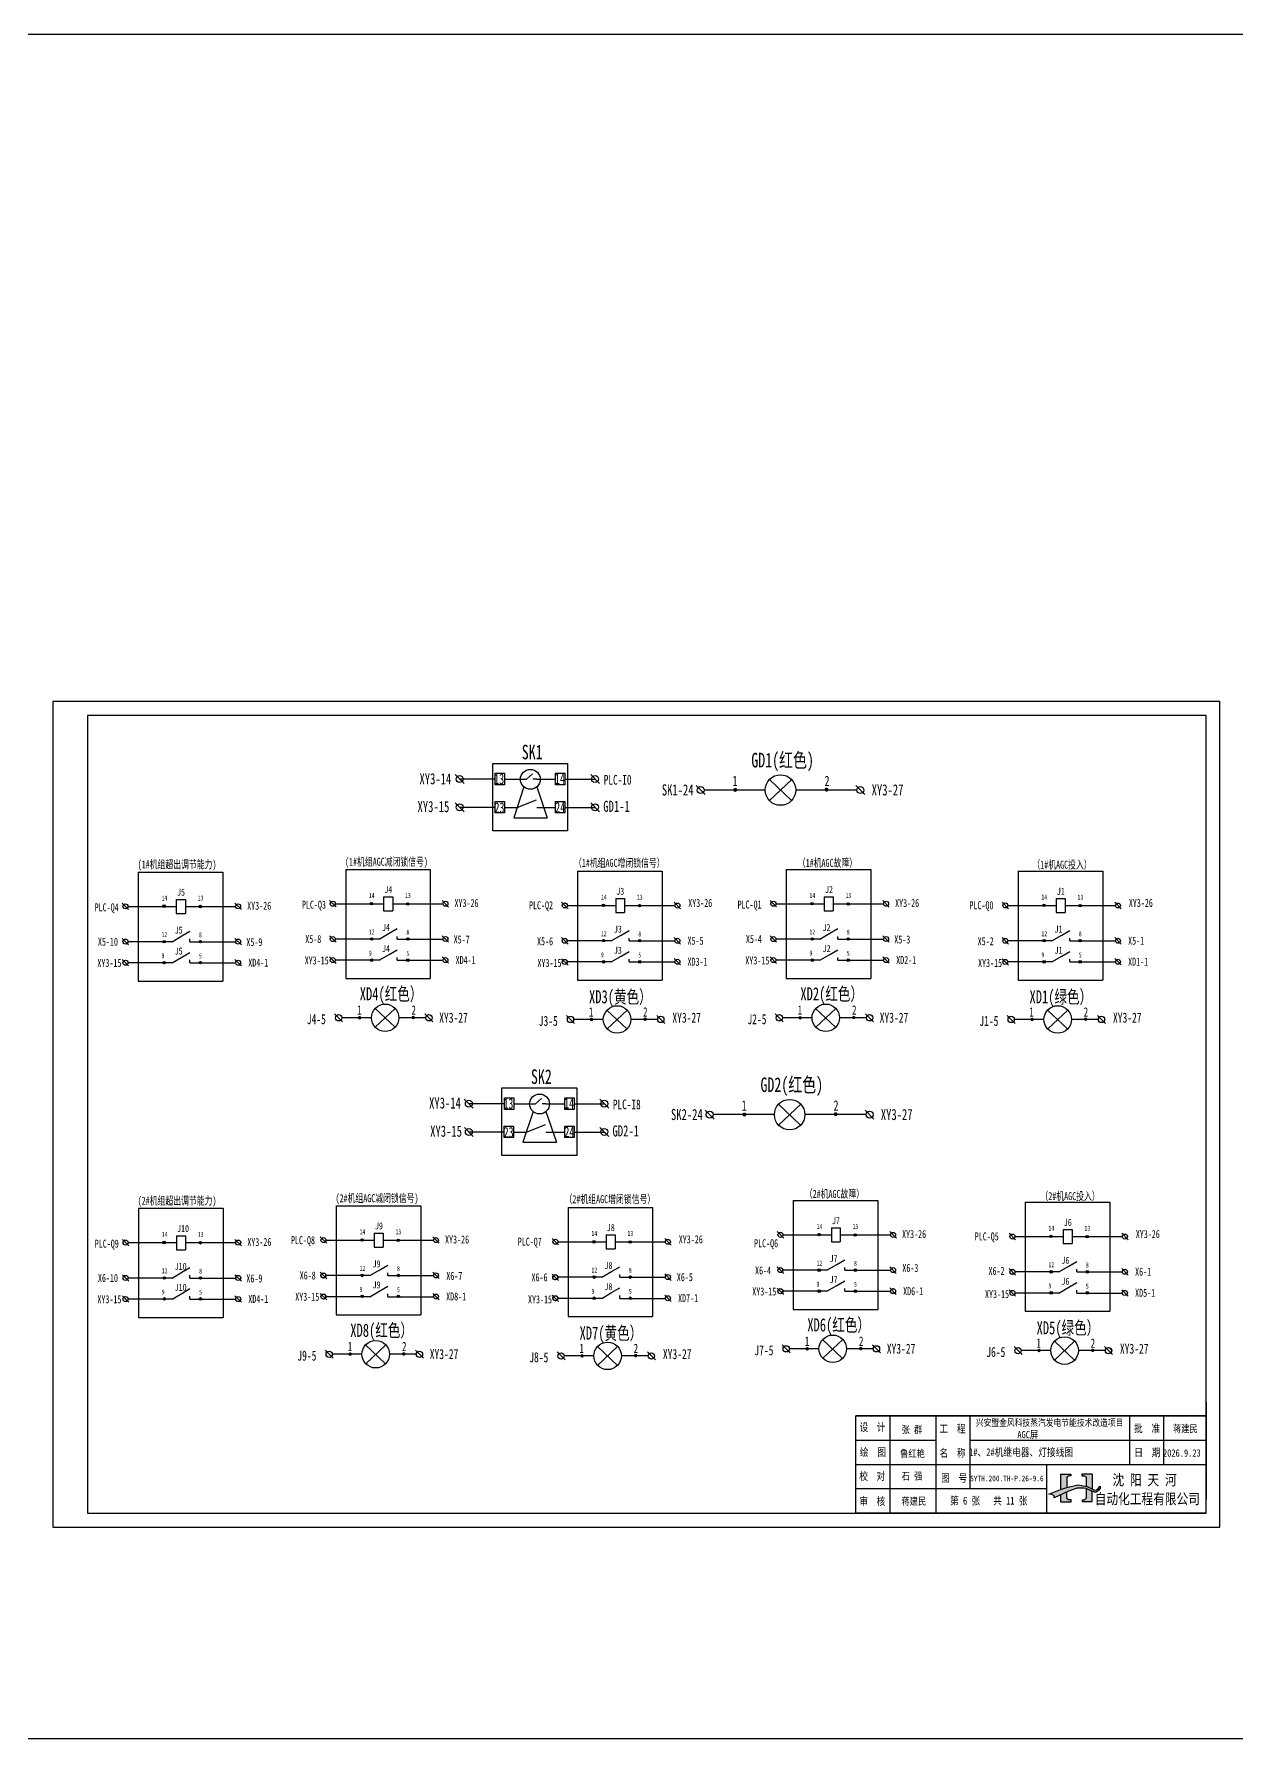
# Model space of a CAD drawing. Header units: millimetres. Extents: x -2527 to 7788, y -1442 to 1215.
# Drawn here: x 2905 to 3770, y -11 to 1215 of the extents above; entities that cross this region are included whole.
import ezdxf

# ---------------------------------------------------------------- set-up
doc = ezdxf.new("R2010")
doc.units = ezdxf.units.MM
doc.header["$MEASUREMENT"] = 0
doc.styles.add('_HZTXT', font='', dxfattribs={"width": 0.8})
doc.styles.get("Standard").update_dxf_attribs({"font": '', "width": 0.7, "height": 6})
doc.styles.get('_HZTXT').set_extended_font_data('SimSun')
doc.styles.get('Standard').set_extended_font_data('SimSun')

msp = doc.modelspace()

# ---------------------------------------------------------------- hatches: boundary and pattern name
for color, points in [(256, [(3407.7, 671.5, 1), (3410.6, 671.5, 1)]), (256, [(3473.4, 671.7, 1), (3476.3, 671.7, 1)]), (0, [(3148.3, 589.6, 1), (3146.5, 589.6, 1)]), (0, [(3174.3, 589.4, 1), (3172.5, 589.4, 1)]), (0, [(3315.2, 588.4, 1), (3313.4, 588.4, 1)]), (0, [(3341.2, 588.2, 1), (3339.4, 588.2, 1)]), (0, [(3465.3, 589.6, 1), (3463.5, 589.6, 1)]), (0, [(3491.4, 589.4, 1), (3489.6, 589.4, 1)]), (0, [(3632.3, 588.4, 1), (3630.5, 588.4, 1)]), (0, [(3658.3, 588.2, 1), (3656.5, 588.2, 1)]), (0, [(2999, 587.8, 1), (2997.2, 587.8, 1)]), (0, [(3025.1, 587.6, 1), (3023.3, 587.6, 1)]), (0, [(3148.4, 564.2, 1), (3146.6, 564.2, 1)]), (0, [(3174.4, 564.2, 1), (3172.6, 564.2, 1)]), (0, [(3465.5, 564.2, 1), (3463.7, 564.2, 1)]), (0, [(3491.4, 564.2, 1), (3489.6, 564.2, 1)]), (0, [(2999.1, 562.3, 1), (2997.3, 562.3, 1)]), (0, [(3025.1, 562.3, 1), (3023.3, 562.3, 1)]), (0, [(3315.3, 563, 1), (3313.5, 563, 1)]), (0, [(3341.3, 563, 1), (3339.5, 563, 1)]), (0, [(3632.4, 563, 1), (3630.6, 563, 1)]), (0, [(3658.3, 563, 1), (3656.5, 563, 1)]), (0, [(2999.1, 547.2, 1), (2997.3, 547.2, 1)]), (0, [(3025.1, 547.2, 1), (3023.3, 547.2, 1)]), (0, [(3148.4, 549, 1), (3146.6, 549, 1)]), (0, [(3174.4, 549, 1), (3172.6, 549, 1)]), (0, [(3315.3, 547.8, 1), (3313.5, 547.8, 1)]), (0, [(3341.3, 547.8, 1), (3339.5, 547.8, 1)]), (0, [(3465.5, 549, 1), (3463.7, 549, 1)]), (0, [(3491.4, 549, 1), (3489.6, 549, 1)]), (0, [(3632.4, 547.8, 1), (3630.6, 547.8, 1)]), (0, [(3658.3, 547.8, 1), (3656.5, 547.8, 1)]), (0, [(3137.5, 507.5, 1), (3140.1, 507.5, 1)]), (0, [(3176.1, 507.7, 1), (3178.7, 507.7, 1)]), (0, [(3304.4, 506.3, 1), (3307, 506.3, 1)]), (0, [(3343, 506.5, 1), (3345.6, 506.5, 1)]), (0, [(3454.6, 507.5, 1), (3457.1, 507.5, 1)]), (0, [(3493.2, 507.7, 1), (3495.7, 507.7, 1)]), (0, [(3621.5, 506.3, 1), (3624.1, 506.3, 1)]), (0, [(3660.1, 506.5, 1), (3662.6, 506.5, 1)]), (256, [(3414.3, 437.9, 1), (3417.2, 437.9, 1)]), (256, [(3480, 438.1, 1), (3482.8, 438.1, 1)]), (0, [(2999.1, 345.8, 1), (2997.3, 345.8, 1)]), (0, [(3025.1, 345.6, 1), (3023.3, 345.6, 1)]), (0, [(3141.5, 347.6, 1), (3139.7, 347.6, 1)]), (0, [(3167.5, 347.4, 1), (3165.7, 347.4, 1)]), (0, [(3308.4, 346.3, 1), (3306.6, 346.3, 1)]), (0, [(3334.4, 346.1, 1), (3332.6, 346.1, 1)]), (0, [(3470.4, 351.4, 1), (3468.6, 351.4, 1)]), (0, [(3496.4, 351.2, 1), (3494.6, 351.2, 1)]), (0, [(3637.3, 350.2, 1), (3635.5, 350.2, 1)]), (0, [(3663.3, 350, 1), (3661.5, 350, 1)]), (0, [(2999.2, 320.3, 1), (2997.4, 320.3, 1)]), (0, [(3025.2, 320.3, 1), (3023.4, 320.3, 1)]), (0, [(3141.6, 322.1, 1), (3139.8, 322.1, 1)]), (0, [(3167.6, 322.1, 1), (3165.8, 322.1, 1)]), (0, [(3308.5, 320.9, 1), (3306.7, 320.9, 1)]), (0, [(3334.5, 320.9, 1), (3332.7, 320.9, 1)]), (0, [(3470.5, 325.9, 1), (3468.7, 325.9, 1)]), (0, [(3496.5, 325.9, 1), (3494.7, 325.9, 1)]), (0, [(3637.4, 324.7, 1), (3635.6, 324.7, 1)]), (0, [(3663.4, 324.7, 1), (3661.6, 324.7, 1)]), (0, [(3141.6, 307, 1), (3139.8, 307, 1)]), (0, [(3167.6, 307, 1), (3165.8, 307, 1)]), (0, [(3470.5, 310.8, 1), (3468.7, 310.8, 1)]), (0, [(3496.5, 310.8, 1), (3494.7, 310.8, 1)]), (0, [(3637.4, 309.6, 1), (3635.6, 309.6, 1)]), (0, [(3663.4, 309.6, 1), (3661.6, 309.6, 1)]), (0, [(2999.2, 305.2, 1), (2997.4, 305.2, 1)]), (0, [(3025.2, 305.2, 1), (3023.4, 305.2, 1)]), (0, [(3308.5, 305.7, 1), (3306.7, 305.7, 1)]), (0, [(3334.5, 305.7, 1), (3332.7, 305.7, 1)]), (0, [(3459.6, 269.3, 1), (3462.2, 269.3, 1)]), (0, [(3498.2, 269.5, 1), (3500.8, 269.5, 1)]), (0, [(3130.7, 265.5, 1), (3133.3, 265.5, 1)]), (0, [(3169.3, 265.6, 1), (3171.9, 265.6, 1)]), (0, [(3297.6, 264.2, 1), (3300.2, 264.2, 1)]), (0, [(3336.2, 264.4, 1), (3338.8, 264.4, 1)]), (0, [(3626.5, 268.1, 1), (3629.1, 268.1, 1)]), (0, [(3665.1, 268.2, 1), (3667.7, 268.2, 1)])]:
    msp.add_hatch(color=color).paths.add_polyline_path(points)
h = msp.add_hatch(color=256)
h.paths.add_polyline_path([(3666, 179.2), (3658.5, 179.2), (3658.5, 177.9), (3660.1, 177.9, -0.099172), (3661.6, 176.9), (3661.6, 170.2), (3662.3, 170.1), (3666.1, 168.3)])
h.paths.add_polyline_path([(3643.3, 168), (3647.8, 169.5), (3647.8, 176.7), (3648.3, 177.4), (3649.1, 178), (3650.7, 178), (3650.7, 179.1), (3643.3, 179.1)])
h.paths.add_polyline_path([(3648.9, 166.9), (3655.3, 169.1), (3660, 169.1), (3661.6, 168.7), (3663.6, 167.9), (3667.8, 166.2), (3669.2, 166.2), (3670.8, 167.6), (3671.7, 168.9), (3671.7, 170.5), (3671.6, 170.3), (3670.3, 168.7), (3669.1, 167.7), (3667.6, 167.6), (3662.3, 170.1), (3655.7, 171.4), (3647.8, 169.4), (3643.3, 168), (3634.8, 164.8), (3637.1, 164.4), (3638.6, 163.5), (3638.6, 162)])
h.paths.add_polyline_path([(3647.7, 162), (3647.7, 166.4), (3643.3, 164.2), (3643.3, 159.1), (3650.8, 159.1), (3650.8, 160.5), (3649, 160.5), (3648.5, 161.2)])
h.paths.add_polyline_path([(3666.1, 166.9), (3663.6, 167.9), (3661.6, 168.7), (3661.6, 161.8), (3660.9, 161), (3660.3, 160.4), (3658.7, 160.4), (3658.7, 159.3), (3666.1, 159.3)])

# ---------------------------------------------------------------- linework, layer by layer
for p, q in [((3214, 676.1), (3207.6, 682.5)), ((3236.4, 679.3), (3210.7, 679.3)), ((3243.1, 679.3), (3252.2, 679.3)), ((3252.2, 679.3), (3258.8, 679.3)), ((3266.4, 679.3), (3263.5, 679.3)), ((3266.4, 679.3), (3279.9, 679.3)), ((3286.6, 679.3), (3308.3, 679.3)), ((3311.5, 676.1), (3305.1, 682.5)), ((3257.1, 673.7), (3249.7, 651.5)), ((3252.2, 658.9), (3266.1, 664.4)), ((3266.3, 673.7), (3273.8, 651.5)), ((3387.4, 668.2), (3381, 674.6)), ((3502.4, 668.2), (3496, 674.6)), ((3214, 655.7), (3207.6, 662.2)), ((3236.3, 658.9), (3210.8, 658.9)), ((3243, 658.9), (3252.2, 658.9)), ((3249.7, 651.5), (3273.8, 651.5)), ((3266.4, 658.9), (3279.9, 658.9)), ((3286.6, 658.9), (3308.3, 658.9)), ((3311.5, 655.7), (3305.1, 662.2)), ((3220.6, 442.5), (3214.1, 448.9)), ((3243, 445.7), (3217.3, 445.7)), ((3249.7, 445.7), (3258.8, 445.7)), ((3258.8, 445.7), (3265.4, 445.7)), ((3272.9, 445.7), (3270.1, 445.7)), ((3272.9, 445.7), (3286.5, 445.7)), ((3293.2, 445.7), (3314.9, 445.7)), ((3318.1, 442.5), (3311.7, 448.9)), ((3263.7, 440.1), (3256.2, 417.9)), ((3258.8, 425.3), (3272.7, 430.8)), ((3272.9, 440.1), (3280.4, 417.9)), ((3394, 434.6), (3387.6, 441)), ((3509, 434.6), (3502.6, 441)), ((3220.6, 422.1), (3214.2, 428.6)), ((3242.9, 425.3), (3217.3, 425.3)), ((3249.5, 425.3), (3258.8, 425.3)), ((3256.2, 417.9), (3280.4, 417.9)), ((3272.9, 425.3), (3286.5, 425.3)), ((3293.2, 425.3), (3314.9, 425.3)), ((3318.1, 422.1), (3311.7, 428.6)), ((3748, 221), (3496, 221)), ((3496, 221), (3748, 221)), ((3496, 151), (3496, 221)), ((3520.5, 221), (3520.5, 151)), ((3553.5, 221), (3553.5, 151)), ((3578, 221), (3578, 168.5)), ((3692.8, 221), (3692.8, 186)), ((3717.3, 221), (3717.3, 186)), ((3748, 231), (3748, 161)), ((3748, 231), (3748, 196)), ((3496, 203.5), (3553.5, 203.5)), ((3578, 203.5), (3748, 203.5)), ((3496, 186), (3748, 186)), ((3633.2, 186), (3633.2, 151)), ((3643.3, 179.1), (3643.3, 168)), ((3643.3, 179.1), (3650.7, 179.1)), ((3648.3, 177.4), (3647.8, 176.7)), ((3647.8, 176.7), (3647.8, 176.7)), ((3647.8, 176.7), (3647.8, 169.5)), ((3649.1, 178), (3648.3, 177.4)), ((3650.7, 178), (3649.1, 178)), ((3649.1, 178), (3649.1, 178)), ((3650.7, 179.1), (3650.7, 178)), ((3666, 179.2), (3658.5, 179.2)), ((3658.5, 179.2), (3658.5, 177.9)), ((3658.5, 177.9), (3660.1, 177.9)), ((3661.6, 176.9), (3661.6, 170.2)), ((3666, 179.2), (3666.1, 168.3)), ((3633.2, 168.5), (3496, 168.5)), ((3634.8, 164.8), (3643.3, 168)), ((3637.1, 164.4), (3634.8, 164.8)), ((3638.6, 163.5), (3637.1, 164.4)), ((3648.9, 166.9), (3638.6, 162)), ((3638.6, 162), (3638.6, 163.5)), ((3643.3, 168), (3647.8, 169.4)), ((3643.3, 164.2), (3643.3, 159.1)), ((3647.7, 162), (3647.7, 166.4)), ((3648.5, 161.2), (3647.7, 162)), ((3647.8, 169.4), (3655.7, 171.4)), ((3649, 160.5), (3648.5, 161.2)), ((3655.3, 169.1), (3648.9, 166.9)), ((3650.8, 160.5), (3649, 160.5)), ((3650.8, 159.1), (3650.8, 160.5)), ((3660, 169.1), (3655.3, 169.1)), ((3655.7, 171.4), (3662.3, 170.1)), ((3660.3, 160.4), (3658.7, 160.4)), ((3658.7, 160.4), (3658.7, 159.3)), ((3661.6, 168.7), (3660, 169.1)), ((3660.9, 161), (3660.3, 160.4)), ((3661.6, 161.8), (3660.9, 161)), ((3663.6, 167.9), (3661.6, 168.7)), ((3661.6, 168.7), (3661.6, 161.8)), ((3662.3, 170.1), (3667.6, 167.6)), ((3667.8, 166.2), (3663.6, 167.9)), ((3666.1, 159.3), (3666.1, 166.9)), ((3667.6, 167.6), (3669.1, 167.7)), ((3669.2, 166.2), (3667.8, 166.2)), ((3669.1, 167.7), (3670.3, 168.7)), ((3670.8, 167.6), (3669.2, 166.2)), ((3670.3, 168.7), (3671.6, 170.3)), ((3671.7, 168.9), (3670.8, 167.6)), ((3671.6, 170.3), (3671.7, 170.5)), ((3671.7, 170.5), (3671.7, 168.9)), ((3748, 151), (3496, 151)), ((3748, 151), (3496, 151)), ((3643.3, 159.1), (3650.8, 159.1)), ((3658.7, 159.3), (3666.1, 159.3))]:
    msp.add_line(p, q)
at = {"lineweight": -3, "ltscale": 1000}
for p, q in [((3258.8, 679.3), (3263.3, 683)), ((3265.4, 445.7), (3269.8, 449.4))]:
    msp.add_line(p, q, dxfattribs=at)
at = {"linetype": 'Continuous'}
for p, q in [((3433.7, 678.9), (3449.7, 663.8)), ((3449.8, 678.9), (3433.7, 663.9)), ((3430.7, 671.4), (3386.7, 671.4)), ((3496.7, 671.4), (3452.7, 671.4)), ((3440.2, 445.3), (3456.2, 430.2)), ((3456.3, 445.3), (3440.3, 430.3)), ((3437.3, 437.8), (3393.3, 437.8)), ((3503.3, 437.8), (3459.3, 437.8))]:
    msp.add_line(p, q, dxfattribs=at)
at = {"color": 0}
for p, q in [((3128.8, 614.2), (3128.8, 535.8)), ((3128.8, 614.2), (3189.6, 614.2)), ((3189.6, 614.2), (3189.6, 535.8)), ((3445.8, 614.2), (3445.8, 535.8)), ((3445.8, 614.2), (3506.7, 614.2)), ((3506.7, 614.2), (3506.7, 535.8)), ((2979.5, 612.4), (2979.5, 533.9)), ((2979.5, 612.4), (3040.4, 612.4)), ((3040.4, 612.4), (3040.4, 533.9)), ((3295.7, 613), (3356.5, 613)), ((3295.7, 613), (3295.7, 534.6)), ((3356.5, 613), (3356.5, 534.6)), ((3612.8, 613), (3673.6, 613)), ((3612.8, 613), (3612.8, 534.6)), ((3673.6, 613), (3673.6, 534.6)), ((2972.6, 585.4), (2968, 590)), ((3006.9, 592.7), (3013.4, 592.7)), ((3006.9, 592.7), (3006.9, 582.6)), ((3013.4, 592.7), (3013.4, 582.6)), ((3053.7, 585.4), (3049.1, 590)), ((3121.9, 587.3), (3117.2, 591.9)), ((3121.4, 589.5), (3156.1, 589.5)), ((3156.1, 594.6), (3162.6, 594.6)), ((3156.1, 594.6), (3156.1, 584.5)), ((3162.6, 594.6), (3162.6, 584.5)), ((3162.6, 589.5), (3166.4, 589.5)), ((3166.4, 589.5), (3198.8, 589.5)), ((3202.9, 587.2), (3198.3, 591.9)), ((3288.8, 586), (3284.1, 590.7)), ((3323.1, 593.4), (3323.1, 583.3)), ((3323.1, 593.4), (3329.5, 593.4)), ((3329.5, 593.4), (3329.5, 583.3)), ((3369.8, 586), (3365.2, 590.7)), ((3438.9, 587.3), (3434.3, 591.9)), ((3438.4, 589.5), (3473.2, 589.5)), ((3473.2, 594.6), (3479.7, 594.6)), ((3473.2, 594.6), (3473.2, 584.5)), ((3479.7, 594.6), (3479.7, 584.5)), ((3479.7, 589.5), (3483.5, 589.5)), ((3483.5, 589.5), (3515.9, 589.5)), ((3520, 587.2), (3515.4, 591.9)), ((3605.8, 586), (3601.2, 590.7)), ((3640.1, 593.4), (3640.1, 583.3)), ((3640.1, 593.4), (3646.6, 593.4)), ((3646.6, 593.4), (3646.6, 583.3)), ((3686.9, 586), (3682.3, 590.7)), ((2972.1, 587.7), (3006.9, 587.7)), ((3006.9, 582.6), (3013.4, 582.6)), ((3013.4, 587.7), (3017.2, 587.7)), ((3017.2, 587.7), (3049.6, 587.7)), ((3156.1, 584.5), (3162.6, 584.5)), ((3288.3, 588.3), (3323.1, 588.3)), ((3323.1, 583.3), (3329.5, 583.3)), ((3329.5, 588.3), (3333.3, 588.3)), ((3333.3, 588.3), (3365.7, 588.3)), ((3473.2, 584.5), (3479.7, 584.5)), ((3605.3, 588.3), (3640.1, 588.3)), ((3640.1, 583.3), (3646.6, 583.3)), ((3646.6, 588.3), (3650.4, 588.3)), ((3650.4, 588.3), (3682.8, 588.3)), ((2972.6, 559.9), (2968, 564.6)), ((3003.8, 562.2), (3010.9, 566.4)), ((3010.9, 566.4), (3016.7, 569.8)), ((3053.7, 560), (3049.1, 564.6)), ((3121.9, 561.8), (3117.2, 566.4)), ((3153, 564.1), (3160.1, 568.3)), ((3160.1, 568.3), (3165.9, 571.7)), ((3165.9, 564.1), (3165.9, 566.1)), ((3202.9, 561.8), (3198.3, 566.5)), ((3288.8, 560.6), (3284.1, 565.2)), ((3319.9, 562.9), (3327, 567)), ((3327, 567), (3332.8, 570.4)), ((3332.8, 562.9), (3332.8, 564.9)), ((3369.8, 560.6), (3365.2, 565.2)), ((3438.9, 561.8), (3434.3, 566.4)), ((3470.1, 564.1), (3477.2, 568.3)), ((3477.2, 568.3), (3483, 571.7)), ((3483, 564.1), (3483, 566.1)), ((3520, 561.8), (3515.4, 566.5)), ((3605.8, 560.6), (3601.2, 565.2)), ((3637, 562.9), (3644.1, 567)), ((3644.1, 567), (3649.9, 570.4)), ((3649.9, 562.9), (3649.9, 564.9)), ((3686.9, 560.6), (3682.3, 565.3)), ((2998.2, 562.2), (2972.1, 562.2)), ((3003.8, 562.2), (2998.2, 562.2)), ((3010.9, 551.2), (3016.7, 554.6)), ((3016.7, 562.2), (3016.7, 564.2)), ((3016.7, 562.2), (3024.2, 562.2)), ((3024.2, 562.2), (3049.6, 562.2)), ((3147.5, 564.1), (3121.3, 564.1)), ((3153, 564.1), (3147.5, 564.1)), ((3153, 548.9), (3160.1, 553.1)), ((3160.1, 553.1), (3165.9, 556.5)), ((3165.9, 564.1), (3173.5, 564.1)), ((3173.5, 564.1), (3198.8, 564.1)), ((3314.4, 562.9), (3288.2, 562.9)), ((3319.9, 562.9), (3314.4, 562.9)), ((3327, 551.9), (3332.8, 555.3)), ((3332.8, 562.9), (3340.4, 562.9)), ((3340.4, 562.9), (3365.7, 562.9)), ((3464.6, 564.1), (3438.4, 564.1)), ((3470.1, 564.1), (3464.6, 564.1)), ((3470.1, 548.9), (3477.2, 553.1)), ((3477.2, 553.1), (3483, 556.5)), ((3483, 564.1), (3490.5, 564.1)), ((3490.5, 564.1), (3515.9, 564.1)), ((3631.5, 562.9), (3605.3, 562.9)), ((3637, 562.9), (3631.5, 562.9)), ((3644.1, 551.9), (3649.9, 555.3)), ((3649.9, 562.9), (3657.4, 562.9)), ((3657.4, 562.9), (3682.8, 562.9)), ((2972.6, 544.8), (2968, 549.4)), ((2998.2, 547.1), (2972.1, 547.1)), ((3003.8, 547.1), (2998.2, 547.1)), ((3003.8, 547.1), (3010.9, 551.2)), ((3016.7, 547.1), (3016.7, 549.1)), ((3016.7, 547.1), (3024.2, 547.1)), ((3024.2, 547.1), (3049.6, 547.1)), ((3053.7, 544.8), (3049.1, 549.4)), ((3121.9, 546.6), (3117.2, 551.3)), ((3147.5, 548.9), (3121.3, 548.9)), ((3153, 548.9), (3147.5, 548.9)), ((3165.9, 548.9), (3165.9, 550.9)), ((3165.9, 548.9), (3173.5, 548.9)), ((3173.5, 548.9), (3198.8, 548.9)), ((3202.9, 546.7), (3198.3, 551.3)), ((3288.8, 545.4), (3284.1, 550)), ((3314.4, 547.7), (3288.2, 547.7)), ((3319.9, 547.7), (3314.4, 547.7)), ((3319.9, 547.7), (3327, 551.9)), ((3332.8, 547.7), (3332.8, 549.7)), ((3332.8, 547.7), (3340.4, 547.7)), ((3340.4, 547.7), (3365.7, 547.7)), ((3369.8, 545.5), (3365.2, 550.1)), ((3438.9, 546.6), (3434.3, 551.3)), ((3464.6, 548.9), (3438.4, 548.9)), ((3470.1, 548.9), (3464.6, 548.9)), ((3483, 548.9), (3483, 550.9)), ((3483, 548.9), (3490.5, 548.9)), ((3490.5, 548.9), (3515.9, 548.9)), ((3520, 546.7), (3515.4, 551.3)), ((3605.8, 545.4), (3601.2, 550)), ((3631.5, 547.7), (3605.3, 547.7)), ((3637, 547.7), (3631.5, 547.7)), ((3637, 547.7), (3644.1, 551.9)), ((3649.9, 547.7), (3649.9, 549.7)), ((3649.9, 547.7), (3657.4, 547.7)), ((3657.4, 547.7), (3682.8, 547.7)), ((3686.9, 545.5), (3682.3, 550.1)), ((2979.5, 533.9), (3040.4, 533.9)), ((3128.8, 535.8), (3189.6, 535.8)), ((3295.7, 534.6), (3356.5, 534.6)), ((3445.8, 535.8), (3506.7, 535.8)), ((3612.8, 534.6), (3673.6, 534.6)), ((3126.6, 504.6), (3120.8, 510.4)), ((3191.6, 504.6), (3185.8, 510.4)), ((3293.5, 503.4), (3287.7, 509.2)), ((3358.5, 503.4), (3352.7, 509.2)), ((3443.7, 504.6), (3437.9, 510.4)), ((3508.7, 504.6), (3502.9, 510.4)), ((3610.6, 503.4), (3604.8, 509.2)), ((3675.6, 503.4), (3669.8, 509.2)), ((2979.6, 370.4), (2979.6, 291.9)), ((2979.6, 370.4), (3040.5, 370.4)), ((3040.5, 370.4), (3040.5, 291.9)), ((3122, 372.2), (3122, 293.7)), ((3122, 372.2), (3182.8, 372.2)), ((3182.8, 372.2), (3182.8, 293.7)), ((3288.9, 370.9), (3349.7, 370.9)), ((3288.9, 370.9), (3288.9, 292.5)), ((3349.7, 370.9), (3349.7, 292.5)), ((3450.9, 376), (3450.9, 297.5)), ((3450.9, 376), (3511.7, 376)), ((3511.7, 376), (3511.7, 297.5)), ((3617.8, 374.8), (3678.7, 374.8)), ((3617.8, 374.8), (3617.8, 296.3)), ((3678.7, 374.8), (3678.7, 296.3)), ((3478.3, 356.3), (3484.7, 356.3)), ((3478.3, 356.3), (3478.3, 346.2)), ((3484.7, 356.3), (3484.7, 346.2)), ((2972.7, 343.4), (2968.1, 348)), ((2972.2, 345.7), (3007, 345.7)), ((3007, 350.7), (3013.5, 350.7)), ((3007, 350.7), (3007, 340.6)), ((3013.5, 350.7), (3013.5, 340.6)), ((3013.5, 345.7), (3017.2, 345.7)), ((3017.2, 345.7), (3049.7, 345.7)), ((3053.8, 343.4), (3049.1, 348)), ((3115.1, 345.2), (3110.4, 349.8)), ((3114.6, 347.5), (3149.4, 347.5)), ((3149.4, 352.5), (3155.8, 352.5)), ((3149.4, 352.5), (3149.4, 342.4)), ((3155.8, 352.5), (3155.8, 342.4)), ((3155.8, 347.5), (3159.6, 347.5)), ((3159.6, 347.5), (3192, 347.5)), ((3196.1, 345.2), (3191.5, 349.8)), ((3282, 344), (3277.3, 348.6)), ((3281.5, 346.2), (3316.3, 346.2)), ((3316.3, 351.3), (3316.3, 341.2)), ((3316.3, 351.3), (3322.7, 351.3)), ((3322.7, 351.3), (3322.7, 341.2)), ((3322.7, 346.2), (3326.5, 346.2)), ((3326.5, 346.2), (3358.9, 346.2)), ((3363.1, 343.9), (3358.4, 348.6)), ((3444, 349), (3439.3, 353.6)), ((3443.5, 351.3), (3478.3, 351.3)), ((3478.3, 346.2), (3484.7, 346.2)), ((3484.7, 351.3), (3488.5, 351.3)), ((3488.5, 351.3), (3520.9, 351.3)), ((3525.1, 349), (3520.4, 353.6)), ((3610.9, 347.8), (3606.2, 352.4)), ((3610.4, 350.1), (3645.2, 350.1)), ((3645.2, 355.1), (3645.2, 345)), ((3645.2, 355.1), (3651.6, 355.1)), ((3645.2, 345), (3651.6, 345)), ((3651.6, 355.1), (3651.6, 345)), ((3651.6, 350.1), (3655.4, 350.1)), ((3655.4, 350.1), (3687.8, 350.1)), ((3692, 347.8), (3687.3, 352.4)), ((3007, 340.6), (3013.5, 340.6)), ((3149.4, 342.4), (3155.8, 342.4)), ((3316.3, 341.2), (3322.7, 341.2)), ((3482.2, 330), (3488, 333.4)), ((3649.1, 328.8), (3654.9, 332.2)), ((2972.7, 317.9), (2968.1, 322.6)), ((2998.3, 320.2), (2972.2, 320.2)), ((3003.8, 320.2), (2998.3, 320.2)), ((3003.8, 320.2), (3010.9, 324.4)), ((3010.9, 324.4), (3016.7, 327.8)), ((3016.7, 320.2), (3016.7, 322.2)), ((3016.7, 320.2), (3024.3, 320.2)), ((3024.3, 320.2), (3049.7, 320.2)), ((3053.8, 318), (3049.1, 322.6)), ((3115.1, 319.7), (3110.4, 324.4)), ((3140.7, 322), (3114.6, 322)), ((3146.2, 322), (3140.7, 322)), ((3146.2, 322), (3153.3, 326.2)), ((3153.3, 326.2), (3159.1, 329.6)), ((3159.1, 322), (3159.1, 324)), ((3159.1, 322), (3166.7, 322)), ((3166.7, 322), (3192, 322)), ((3196.1, 319.8), (3191.5, 324.4)), ((3282, 318.5), (3277.3, 323.1)), ((3307.6, 320.8), (3281.5, 320.8)), ((3313.1, 320.8), (3307.6, 320.8)), ((3313.1, 320.8), (3320.2, 325)), ((3320.2, 325), (3326, 328.4)), ((3326, 320.8), (3326, 322.8)), ((3326, 320.8), (3333.6, 320.8)), ((3333.6, 320.8), (3358.9, 320.8)), ((3363, 318.5), (3358.4, 323.2)), ((3444, 323.5), (3439.3, 328.2)), ((3469.6, 325.8), (3443.5, 325.8)), ((3475.1, 325.8), (3469.6, 325.8)), ((3475.1, 325.8), (3482.2, 330)), ((3488, 325.8), (3488, 327.8)), ((3488, 325.8), (3495.6, 325.8)), ((3495.6, 325.8), (3520.9, 325.8)), ((3525, 323.6), (3520.4, 328.2)), ((3610.9, 322.3), (3606.2, 327)), ((3636.5, 324.6), (3610.4, 324.6)), ((3642, 324.6), (3636.5, 324.6)), ((3642, 324.6), (3649.1, 328.8)), ((3654.9, 324.6), (3654.9, 326.6)), ((3654.9, 324.6), (3662.5, 324.6)), ((3662.5, 324.6), (3687.8, 324.6)), ((3691.9, 322.4), (3687.3, 327)), ((2972.7, 302.8), (2968.1, 307.4)), ((3003.8, 305.1), (3010.9, 309.2)), ((3010.9, 309.2), (3016.7, 312.6)), ((3016.7, 305.1), (3016.7, 307.1)), ((3053.8, 302.8), (3049.1, 307.4)), ((3115.1, 304.6), (3110.4, 309.2)), ((3140.7, 306.8), (3114.6, 306.8)), ((3146.2, 306.8), (3140.7, 306.8)), ((3146.2, 306.8), (3153.3, 311)), ((3153.3, 311), (3159.1, 314.4)), ((3159.1, 306.8), (3159.1, 308.9)), ((3159.1, 306.8), (3166.7, 306.8)), ((3166.7, 306.8), (3192, 306.8)), ((3196.1, 304.6), (3191.5, 309.2)), ((3282, 303.3), (3277.3, 308)), ((3313.1, 305.6), (3320.2, 309.8)), ((3320.2, 309.8), (3326, 313.2)), ((3326, 305.6), (3326, 307.6)), ((3363, 303.4), (3358.4, 308)), ((3444, 308.4), (3439.3, 313)), ((3469.6, 310.7), (3443.5, 310.7)), ((3475.1, 310.7), (3469.6, 310.7)), ((3475.1, 310.7), (3482.2, 314.8)), ((3482.2, 314.8), (3488, 318.2)), ((3488, 310.7), (3488, 312.7)), ((3488, 310.7), (3495.6, 310.7)), ((3495.6, 310.7), (3520.9, 310.7)), ((3525, 308.4), (3520.4, 313.1)), ((3610.9, 307.2), (3606.2, 311.8)), ((3636.5, 309.4), (3610.4, 309.4)), ((3642, 309.4), (3636.5, 309.4)), ((3642, 309.4), (3649.1, 313.6)), ((3649.1, 313.6), (3654.9, 317)), ((3654.9, 309.4), (3654.9, 311.5)), ((3654.9, 309.4), (3662.5, 309.4)), ((3662.5, 309.4), (3687.8, 309.4)), ((3691.9, 307.2), (3687.3, 311.8)), ((2998.3, 305.1), (2972.2, 305.1)), ((3003.8, 305.1), (2998.3, 305.1)), ((3016.7, 305.1), (3024.3, 305.1)), ((3024.3, 305.1), (3049.7, 305.1)), ((3307.6, 305.6), (3281.5, 305.6)), ((3313.1, 305.6), (3307.6, 305.6)), ((3326, 305.6), (3333.6, 305.6)), ((3333.6, 305.6), (3358.9, 305.6)), ((3450.9, 297.5), (3511.7, 297.5)), ((3617.8, 296.3), (3678.7, 296.3)), ((2979.6, 291.9), (3040.5, 291.9)), ((3122, 293.7), (3182.8, 293.7)), ((3288.9, 292.5), (3349.7, 292.5)), ((3448.7, 266.4), (3442.9, 272.1)), ((3513.7, 266.4), (3507.9, 272.1)), ((3615.6, 265.1), (3609.8, 270.9)), ((3680.6, 265.1), (3674.8, 270.9)), ((3119.8, 262.5), (3114, 268.3)), ((3184.8, 262.5), (3179, 268.3)), ((3286.7, 261.3), (3280.9, 267.1)), ((3351.7, 261.3), (3345.9, 267.1))]:
    msp.add_line(p, q, dxfattribs=at)
at = {"color": 0, "linetype": 'Continuous'}
for p, q in [((3121.5, 507.5), (3121.5, 507.5)), ((3147.3, 507.5), (3126, 507.5)), ((3149.9, 514.3), (3164.3, 500.7)), ((3164.4, 514.2), (3150, 500.7)), ((3186.5, 507.5), (3167.1, 507.5)), ((3288.4, 506.3), (3288.4, 506.3)), ((3314.2, 506.3), (3292.9, 506.3)), ((3316.8, 513), (3331.2, 499.5)), ((3331.3, 513), (3316.9, 499.5)), ((3353.4, 506.3), (3334, 506.3)), ((3438.5, 507.5), (3438.5, 507.5)), ((3464.4, 507.5), (3443, 507.5)), ((3467, 514.3), (3481.4, 500.7)), ((3481.5, 514.2), (3467.1, 500.7)), ((3503.6, 507.5), (3484.2, 507.5)), ((3605.4, 506.3), (3605.4, 506.3)), ((3631.3, 506.3), (3609.9, 506.3)), ((3633.9, 513), (3648.3, 499.5)), ((3648.4, 513), (3634, 499.5)), ((3670.5, 506.3), (3651.1, 506.3)), ((3143.1, 272.2), (3157.5, 258.6)), ((3157.6, 272.2), (3143.2, 258.6)), ((3310, 271), (3324.4, 257.4)), ((3324.5, 270.9), (3310.1, 257.4)), ((3472, 276), (3486.4, 262.4)), ((3486.5, 276), (3472.1, 262.5)), ((3638.9, 274.8), (3653.3, 261.2)), ((3653.4, 274.8), (3639, 261.2)), ((3114.7, 265.4), (3114.7, 265.4)), ((3140.5, 265.4), (3119.2, 265.4)), ((3179.7, 265.4), (3160.3, 265.4)), ((3281.6, 264.2), (3281.6, 264.2)), ((3307.4, 264.2), (3286.1, 264.2)), ((3346.6, 264.2), (3327.2, 264.2)), ((3443.6, 269.3), (3443.6, 269.3)), ((3469.4, 269.3), (3448.1, 269.3)), ((3508.6, 269.3), (3489.2, 269.3)), ((3610.5, 268), (3610.5, 268)), ((3636.3, 268), (3615, 268)), ((3675.5, 268), (3656.1, 268))]:
    msp.add_line(p, q, dxfattribs=at)
at = {"color": 1, "lineweight": -3, "ltscale": 1000}
msp.add_lwpolyline([(-1782.7, 1215.4), (7788.1, 1215.4), (7788.1, -11.4), (-1782.7, -11.4)], close=True, dxfattribs=at)
for points in [[(2918, 141), (3758, 141), (3758, 735), (2918, 735)], [(2943, 151), (3748, 151), (3748, 725), (2943, 725)], [(3234.6, 690.6), (3288.5, 690.6), (3288.5, 642.1), (3234.6, 642.1)], [(3241.2, 457), (3295.1, 457), (3295.1, 408.5), (3241.2, 408.5)]]:
    msp.add_lwpolyline(points, close=True)
at = {"lineweight": -3, "ltscale": 1000}
for points in [[(3236.4, 683.5), (3243.1, 683.5), (3243.1, 675.2), (3236.4, 675.2)], [(3279.9, 683.5), (3286.6, 683.5), (3286.6, 675.2), (3279.9, 675.2)], [(3236.3, 663.2), (3243, 663.2), (3243, 654.9), (3236.3, 654.9)], [(3279.9, 663.2), (3286.6, 663.2), (3286.6, 654.9), (3279.9, 654.9)], [(3243, 449.9), (3249.7, 449.9), (3249.7, 441.6), (3243, 441.6)], [(3286.5, 449.9), (3293.2, 449.9), (3293.2, 441.6), (3286.5, 441.6)], [(3242.9, 429.6), (3249.5, 429.6), (3249.5, 421.3), (3242.9, 421.3)], [(3286.5, 429.6), (3293.2, 429.6), (3293.2, 421.3), (3286.5, 421.3)]]:
    msp.add_lwpolyline(points, close=True, dxfattribs=at)
for centre, radius in [((3210.8, 679.3), 2.5), ((3210.8, 679.3), 2.5), ((3261.7, 679.1), 7.15), ((3308.3, 679.3), 2.5), ((3308.3, 679.3), 2.5), ((3384.2, 671.4), 2.5), ((3384.2, 671.4), 2.5), ((3499.2, 671.4), 2.5), ((3499.2, 671.4), 2.5), ((3210.8, 659), 2.5), ((3210.8, 659), 2.5), ((3308.3, 659), 2.5), ((3308.3, 659), 2.5), ((3217.4, 445.7), 2.5), ((3217.4, 445.7), 2.5), ((3268.3, 445.5), 7.15), ((3314.9, 445.7), 2.5), ((3314.9, 445.7), 2.5), ((3390.8, 437.8), 2.5), ((3390.8, 437.8), 2.5), ((3505.8, 437.8), 2.5), ((3505.8, 437.8), 2.5), ((3217.4, 425.4), 2.5), ((3217.4, 425.4), 2.5), ((3314.9, 425.4), 2.5), ((3314.9, 425.4), 2.5)]:
    msp.add_circle(centre, radius)
at = {"linetype": 'Continuous'}
for centre in [(3441.7, 671.4), (3448.3, 437.8)]:
    msp.add_circle(centre, 11, dxfattribs=at)
at = {"color": 0}
for centre, radius in [((2970.3, 587.7), 1.8), ((2970.3, 587.7), 1.8), ((3051.4, 587.7), 1.8), ((3051.4, 587.7), 1.8), ((3119.5, 589.6), 1.8), ((3119.6, 589.6), 1.8), ((3147.4, 589.6), 0.9), ((3147.4, 589.6), 0.108), ((3173.4, 589.4), 0.9), ((3173.4, 589.4), 0.108), ((3200.6, 589.6), 1.8), ((3200.6, 589.6), 1.8), ((3286.5, 588.4), 1.8), ((3286.5, 588.3), 1.8), ((3314.3, 588.4), 0.9), ((3340.3, 588.2), 0.9), ((3367.5, 588.3), 1.8), ((3367.5, 588.3), 1.8), ((3436.6, 589.6), 1.8), ((3436.6, 589.6), 1.8), ((3464.4, 589.6), 0.9), ((3464.4, 589.6), 0.108), ((3490.5, 589.4), 0.9), ((3490.5, 589.4), 0.108), ((3517.7, 589.6), 1.8), ((3517.7, 589.6), 1.8), ((3603.5, 588.4), 1.8), ((3603.5, 588.4), 1.8), ((3631.4, 588.4), 0.9), ((3657.4, 588.2), 0.9), ((3684.6, 588.3), 1.8), ((3684.6, 588.3), 1.8), ((2998.1, 587.8), 0.9), ((2998.1, 587.8), 0.108), ((3024.2, 587.6), 0.9), ((3024.2, 587.6), 0.108), ((3314.3, 588.4), 0.108), ((3340.3, 588.2), 0.108), ((3631.4, 588.4), 0.108), ((3657.4, 588.2), 0.108), ((3119.5, 564.1), 1.8), ((3119.5, 564.1), 1.8), ((3147.5, 564.2), 0.9), ((3173.5, 564.2), 0.9), ((3200.6, 564.2), 1.8), ((3200.6, 564.2), 1.8), ((3286.4, 562.9), 1.8), ((3286.5, 562.9), 1.8), ((3367.5, 562.9), 1.8), ((3367.5, 562.9), 1.8), ((3436.6, 564.1), 1.8), ((3436.6, 564.1), 1.8), ((3464.6, 564.2), 0.9), ((3490.5, 564.2), 0.9), ((3517.7, 564.2), 1.8), ((3517.7, 564.2), 1.8), ((3603.5, 562.9), 1.8), ((3603.5, 562.9), 1.8), ((3684.6, 562.9), 1.8), ((3684.6, 562.9), 1.8), ((2970.3, 562.3), 1.8), ((2970.3, 562.3), 1.8), ((2998.2, 562.3), 0.9), ((2998.2, 562.3), 0.108), ((3024.2, 562.3), 0.9), ((3024.2, 562.3), 0.108), ((3051.4, 562.3), 1.8), ((3051.4, 562.3), 1.8), ((3147.5, 564.2), 0.108), ((3173.5, 564.2), 0.108), ((3314.4, 563), 0.9), ((3314.4, 563), 0.108), ((3340.4, 563), 0.9), ((3340.4, 563), 0.108), ((3464.6, 564.2), 0.108), ((3490.5, 564.2), 0.108), ((3631.5, 563), 0.9), ((3631.5, 563), 0.108), ((3657.4, 563), 0.9), ((3657.4, 563), 0.108), ((2970.3, 547.1), 1.8), ((2970.3, 547.1), 1.8), ((2998.2, 547.2), 0.9), ((2998.2, 547.2), 0.108), ((3024.2, 547.2), 0.9), ((3024.2, 547.2), 0.108), ((3051.4, 547.1), 1.8), ((3051.4, 547.1), 1.8), ((3119.5, 549), 1.8), ((3119.5, 549), 1.8), ((3147.5, 549), 0.9), ((3147.5, 549), 0.108), ((3173.5, 549), 0.9), ((3173.5, 549), 0.108), ((3200.6, 549), 1.8), ((3200.6, 549), 1.8), ((3286.4, 547.7), 1.8), ((3286.5, 547.7), 1.8), ((3314.4, 547.8), 0.9), ((3314.4, 547.8), 0.108), ((3340.4, 547.8), 0.9), ((3340.4, 547.8), 0.108), ((3367.5, 547.8), 1.8), ((3367.5, 547.8), 1.8), ((3436.6, 549), 1.8), ((3436.6, 549), 1.8), ((3464.6, 549), 0.9), ((3464.6, 549), 0.108), ((3490.5, 549), 0.9), ((3490.5, 549), 0.108), ((3517.7, 549), 1.8), ((3517.7, 549), 1.8), ((3603.5, 547.7), 1.8), ((3603.5, 547.7), 1.8), ((3631.5, 547.8), 0.9), ((3631.5, 547.8), 0.108), ((3657.4, 547.8), 0.9), ((3657.4, 547.8), 0.108), ((3684.6, 547.8), 1.8), ((3684.6, 547.8), 1.8), ((3123.7, 507.5), 2.25), ((3123.7, 507.5), 2.25), ((3188.7, 507.5), 2.25), ((3188.7, 507.5), 2.25), ((3290.6, 506.3), 2.25), ((3290.6, 506.3), 2.25), ((3355.6, 506.3), 2.25), ((3355.6, 506.3), 2.25), ((3440.8, 507.5), 2.25), ((3440.8, 507.5), 2.25), ((3505.8, 507.5), 2.25), ((3505.8, 507.5), 2.25), ((3607.7, 506.3), 2.25), ((3607.7, 506.3), 2.25), ((3672.7, 506.3), 2.25), ((3672.7, 506.3), 2.25), ((2970.4, 345.7), 1.8), ((2970.4, 345.7), 1.8), ((2998.2, 345.8), 0.9), ((2998.2, 345.8), 0.108), ((3024.2, 345.6), 0.9), ((3024.2, 345.6), 0.108), ((3051.5, 345.7), 1.8), ((3051.5, 345.7), 1.8), ((3112.8, 347.5), 1.8), ((3112.8, 347.5), 1.8), ((3140.6, 347.6), 0.9), ((3140.6, 347.6), 0.108), ((3166.6, 347.4), 0.9), ((3166.6, 347.4), 0.108), ((3193.8, 347.5), 1.8), ((3193.8, 347.5), 1.8), ((3279.7, 346.3), 1.8), ((3279.7, 346.3), 1.8), ((3307.5, 346.3), 0.9), ((3307.5, 346.3), 0.108), ((3333.5, 346.1), 0.9), ((3333.5, 346.1), 0.108), ((3360.7, 346.3), 1.8), ((3360.7, 346.3), 1.8), ((3441.7, 351.3), 1.8), ((3441.7, 351.3), 1.8), ((3469.5, 351.4), 0.9), ((3469.5, 351.4), 0.108), ((3495.5, 351.2), 0.9), ((3495.5, 351.2), 0.108), ((3522.7, 351.3), 1.8), ((3522.7, 351.3), 1.8), ((3608.6, 350.1), 1.8), ((3608.6, 350.1), 1.8), ((3636.4, 350.2), 0.9), ((3636.4, 350.2), 0.108), ((3662.4, 350), 0.9), ((3662.4, 350), 0.108), ((3689.6, 350.1), 1.8), ((3689.6, 350.1), 1.8), ((2970.4, 320.3), 1.8), ((2970.4, 320.3), 1.8), ((2998.3, 320.3), 0.9), ((2998.3, 320.3), 0.108), ((3024.3, 320.3), 0.9), ((3024.3, 320.3), 0.108), ((3051.5, 320.3), 1.8), ((3051.5, 320.3), 1.8), ((3112.7, 322.1), 1.8), ((3112.8, 322), 1.8), ((3140.7, 322.1), 0.9), ((3140.7, 322.1), 0.108), ((3166.7, 322.1), 0.9), ((3166.7, 322.1), 0.108), ((3193.8, 322.1), 1.8), ((3193.8, 322.1), 1.8), ((3279.6, 320.8), 1.8), ((3279.7, 320.8), 1.8), ((3307.6, 320.9), 0.9), ((3307.6, 320.9), 0.108), ((3333.6, 320.9), 0.9), ((3333.6, 320.9), 0.108), ((3360.7, 320.9), 1.8), ((3360.7, 320.9), 1.8), ((3441.6, 325.9), 1.8), ((3441.7, 325.9), 1.8), ((3469.6, 325.9), 0.9), ((3469.6, 325.9), 0.108), ((3495.6, 325.9), 0.9), ((3495.6, 325.9), 0.108), ((3522.7, 325.9), 1.8), ((3522.7, 325.9), 1.8), ((3608.6, 324.7), 1.8), ((3608.6, 324.6), 1.8), ((3636.5, 324.7), 0.9), ((3636.5, 324.7), 0.108), ((3662.5, 324.7), 0.9), ((3662.5, 324.7), 0.108), ((3689.6, 324.7), 1.8), ((3689.6, 324.7), 1.8), ((2970.4, 305.1), 1.8), ((2970.4, 305.1), 1.8), ((3051.5, 305.1), 1.8), ((3051.5, 305.1), 1.8), ((3112.7, 306.9), 1.8), ((3112.8, 306.9), 1.8), ((3140.7, 307), 0.9), ((3140.7, 307), 0.108), ((3166.7, 307), 0.9), ((3166.7, 307), 0.108), ((3193.8, 306.9), 1.8), ((3193.8, 306.9), 1.8), ((3279.6, 305.7), 1.8), ((3279.7, 305.7), 1.8), ((3360.7, 305.7), 1.8), ((3360.7, 305.7), 1.8), ((3441.6, 310.7), 1.8), ((3441.7, 310.7), 1.8), ((3469.6, 310.8), 0.9), ((3469.6, 310.8), 0.108), ((3495.6, 310.8), 0.9), ((3495.6, 310.8), 0.108), ((3522.7, 310.8), 1.8), ((3522.7, 310.7), 1.8), ((3608.6, 309.5), 1.8), ((3608.6, 309.5), 1.8), ((3636.5, 309.6), 0.9), ((3636.5, 309.6), 0.108), ((3662.5, 309.6), 0.9), ((3662.5, 309.6), 0.108), ((3689.6, 309.5), 1.8), ((3689.6, 309.5), 1.8), ((2998.3, 305.2), 0.9), ((2998.3, 305.2), 0.108), ((3024.3, 305.2), 0.9), ((3024.3, 305.2), 0.108), ((3307.6, 305.7), 0.9), ((3307.6, 305.7), 0.108), ((3333.6, 305.7), 0.9), ((3333.6, 305.7), 0.108), ((3445.8, 269.3), 2.25), ((3445.8, 269.3), 2.25), ((3510.8, 269.3), 2.25), ((3510.8, 269.3), 2.25), ((3612.7, 268), 2.25), ((3612.7, 268), 2.25), ((3677.8, 268), 2.25), ((3677.7, 268), 2.25), ((3116.9, 265.4), 2.25), ((3116.9, 265.4), 2.25), ((3181.9, 265.4), 2.25), ((3181.9, 265.4), 2.25), ((3283.8, 264.2), 2.25), ((3283.8, 264.2), 2.25), ((3348.8, 264.2), 2.25), ((3348.8, 264.2), 2.25)]:
    msp.add_circle(centre, radius, dxfattribs=at)
at = {"color": 0, "linetype": 'Continuous'}
for centre in [(3157.2, 507.5), (3324.1, 506.3), (3474.3, 507.5), (3641.2, 506.3), (3150.4, 265.4), (3317.3, 264.2), (3479.3, 269.3), (3646.2, 268)]:
    msp.add_circle(centre, 9.9, dxfattribs=at)
msp.add_arc((3658.4, 173.6), 4.55, 44.9974, 67.6519)

# ---------------------------------------------------------------- texts
at = {"width": 0.7}
for s, height, p in [('SK1', 10.5, (3255.5, 693.5)), ('GD1(红色)', 10.5, (3420.7, 687.7)), ('XY3-14', 8, (3181.9, 675.5)), ('13', 7.5, (3235.7, 675.6)), ('14', 7.5, (3279.4, 675.8)), ('PLC-I0', 7, (3314.5, 675.3)), ('SK1-24', 8, (3356.3, 667.5)), ('1', 7.5, (3407.2, 674.2)), ('2', 7.5, (3473.4, 674.2)), ('XY3-27', 8, (3507.3, 667.5)), ('XY3-15', 8, (3180.5, 655.5)), ('24', 7.5, (3279.6, 655.2)), ('GD1-1', 8, (3314.2, 655.7)), ('23', 7.5, (3235.9, 655)), ('SK2', 10.5, (3262.1, 459.9)), ('GD2(红色)', 10.5, (3427.3, 454.1)), ('XY3-14', 8, (3188.8, 442.2)), ('13', 7.5, (3242.3, 442)), ('14', 7.5, (3286, 442.2)), ('PLC-I8', 7, (3321.1, 441.7)), ('SK2-24', 8, (3362.9, 433.9)), ('1', 7.5, (3413.8, 440.6)), ('2', 7.5, (3479.9, 440.6)), ('XY3-27', 8, (3513.9, 433.9)), ('XY3-15', 8, (3189.6, 421.9)), ('GD2-1', 8, (3320.8, 422.1)), ('23', 7.5, (3242.5, 421.4)), ('24', 7.5, (3286.2, 421.6))]:
    msp.add_text(s, height=height, dxfattribs=at).set_placement(p)
at = {"color": 0, "width": 0.7}
for s, height, p in [('(1#机组超出调节能力)', 5.76, (2979.1, 615)), ('(1#机组AGC减闭锁信号)', 5.76, (3128.3, 616.9)), ('（1#机组AGC增闭锁信号）', 5.76, (3293.1, 616.1)), ('（1#机AGC故障）', 5.76, (3454.2, 616.1)), ('（1#机AGC投入）', 5.76, (3623, 614.8)), ('J4', 5.04, (3156.6, 597.3)), ('J2', 5.04, (3473.7, 597.3)), ('PLC-Q4', 5.76, (2948.1, 584.1)), ('14', 3.6, (2996.3, 591.9)), ('J5', 5.04, (3007.4, 595.4)), ('13', 3.6, (3022.3, 591.9)), ('XY3-26', 5.76, (3057.9, 585.3)), ('PLC-Q3', 5.76, (3097.3, 586)), ('14', 3.6, (3145.5, 593.8)), ('13', 3.6, (3171.5, 593.8)), ('XY3-26', 5.76, (3207.1, 587.2)), ('PLC-Q2', 5.76, (3260.7, 585.6)), ('14', 3.6, (3312.5, 592.5)), ('J3', 5.04, (3323.5, 596)), ('13', 3.6, (3338.4, 592.5)), ('XY3-26', 5.76, (3375.3, 587.3)), ('PLC-Q1', 5.76, (3410.8, 586.1)), ('14', 3.6, (3462.6, 593.8)), ('13', 3.6, (3488.6, 593.8)), ('XY3-26', 5.76, (3524.2, 587.2)), ('PLC-Q0', 5.76, (3577.7, 585.6)), ('14', 3.6, (3629.5, 592.5)), ('J1', 5.04, (3640.6, 596)), ('13', 3.6, (3655.5, 592.5)), ('XY3-26', 5.76, (3692.4, 587.3)), ('X5-10', 5.76, (2950.5, 559.4)), ('12', 3.6, (2996.3, 565.6)), ('J5', 5.04, (3005.7, 568.1)), ('8', 3.6, (3023.2, 565.4)), ('X5-9', 5.76, (3057.3, 559.1)), ('X5-8', 5.76, (3099.7, 561.3)), ('12', 3.6, (3145.5, 567.5)), ('J4', 5.04, (3154.9, 570)), ('8', 3.6, (3172.5, 567.3)), ('X5-7', 5.76, (3206.5, 561)), ('X5-6', 5.76, (3266.5, 559.7)), ('12', 3.6, (3312.5, 566.2)), ('J3', 5.04, (3321.8, 568.8)), ('8', 3.6, (3339.4, 566)), ('X5-5', 5.76, (3374.8, 560.1)), ('X5-4', 5.76, (3416.8, 561.3)), ('12', 3.6, (3462.6, 567.5)), ('J2', 5.04, (3472, 570)), ('8', 3.6, (3489.5, 567.3)), ('X5-3', 5.76, (3523.6, 561)), ('X5-2', 5.76, (3583.6, 559.7)), ('12', 3.6, (3629.5, 566.2)), ('J1', 5.04, (3638.9, 568.8)), ('8', 3.6, (3656.4, 566.1)), ('X5-1', 5.76, (3691.9, 560.1)), ('9', 3.6, (2996.3, 550.4)), ('J5', 5.04, (3005.7, 553)), ('5', 3.6, (3023.2, 550.2)), ('9', 3.6, (3145.5, 552.3)), ('J4', 5.04, (3154.9, 554.8)), ('5', 3.6, (3172.5, 552.1)), ('9', 3.6, (3312.5, 551.1)), ('J3', 5.04, (3321.8, 553.6)), ('5', 3.6, (3339.4, 550.9)), ('9', 3.6, (3462.6, 552.3)), ('J2', 5.04, (3472, 554.8)), ('5', 3.6, (3489.5, 552.1)), ('9', 3.6, (3629.5, 551.1)), ('J1', 5.04, (3638.9, 553.6)), ('5', 3.6, (3656.4, 550.9)), ('XY3-15', 5.76, (2950.1, 544.1)), ('XD4-1', 5.76, (3058.7, 544.3)), ('XY3-15', 5.76, (3099.3, 545.9)), ('XD4-1', 5.76, (3207.9, 546.2)), ('XY3-15', 5.76, (3266.8, 544.1)), ('XD3-1', 5.76, (3374.8, 545)), ('XY3-15', 5.76, (3416.4, 545.9)), ('XD2-1', 5.76, (3525, 546.2)), ('XY3-15', 5.76, (3583.9, 544.1)), ('XD1-1', 5.76, (3691.9, 545)), ('XD4(红色）', 9.45, (3138.9, 520)), ('XD3(黄色）', 9.45, (3303.9, 517.9)), ('XD2(红色）', 9.45, (3456, 520)), ('XD1(绿色）', 9.45, (3620.9, 517.9)), ('1', 6.75, (3137.1, 509.7)), ('2', 6.75, (3176.1, 509.7)), ('1', 6.75, (3454.1, 509.7)), ('2', 6.75, (3493.2, 509.7)), ('J4-5', 7.2, (3100.8, 502.9)), ('XY3-27', 7.2, (3196.1, 504)), ('J3-5', 7.2, (3267.7, 501.7)), ('1', 6.75, (3303.8, 508.3)), ('2', 6.75, (3342.8, 508.3)), ('XY3-27', 7.2, (3363.9, 504)), ('J2-5', 7.2, (3417.9, 502.9)), ('XY3-27', 7.2, (3513.1, 504)), ('J1-5', 7.2, (3584.8, 501.7)), ('1', 6.75, (3620.8, 508.3)), ('2', 6.75, (3659.9, 508.3)), ('XY3-27', 7.2, (3681, 504)), ('(2#机组AGC减闭锁信号)', 5.76, (3121.5, 374.8)), ('（2#机组AGC增闭锁信号）', 5.76, (3286.3, 374.1)), ('（2#机AGC故障）', 5.76, (3459.2, 377.9)), ('（2#机AGC投入）', 5.76, (3628.8, 376.3)), ('(2#机组超出调节能力)', 5.76, (2979.1, 373)), ('J10', 5.04, (3007.4, 353.4)), ('J9', 5.04, (3149.8, 355.2)), ('J8', 5.04, (3316.7, 354)), ('14', 3.6, (3467.7, 355.5)), ('J7', 5.04, (3478.7, 359)), ('13', 3.6, (3493.6, 355.5)), ('14', 3.6, (3634.6, 354.3)), ('J6', 5.04, (3645.6, 357.8)), ('13', 3.6, (3660.5, 354.3)), ('PLC-Q9', 5.76, (2948.2, 342.1)), ('14', 3.6, (2996.4, 349.9)), ('13', 3.6, (3022.4, 349.9)), ('XY3-26', 5.76, (3058, 343.3)), ('PLC-Q8', 5.76, (3089.4, 344.6)), ('14', 3.6, (3138.8, 351.7)), ('13', 3.6, (3164.7, 351.7)), ('XY3-26', 5.76, (3200.3, 345.1)), ('PLC-Q7', 5.76, (3252.6, 343.5)), ('14', 3.6, (3305.7, 350.5)), ('13', 3.6, (3331.6, 350.5)), ('XY3-26', 5.76, (3368.5, 345.2)), ('PLC-Q6', 5.76, (3422.7, 342.4)), ('XY3-26', 5.76, (3529.2, 349)), ('PLC-Q5', 5.76, (3581.5, 347.3)), ('XY3-26', 5.76, (3697.4, 349)), ('J9', 5.04, (3148.1, 327.9)), ('J8', 5.04, (3315, 326.7)), ('12', 3.6, (3467.7, 329.2)), ('J7', 5.04, (3477, 331.7)), ('8', 3.6, (3494.6, 329)), ('12', 3.6, (3634.6, 328)), ('J6', 5.04, (3643.9, 330.5)), ('8', 3.6, (3661.5, 327.8)), ('X6-10', 5.76, (2950.5, 317.4)), ('12', 3.6, (2996.4, 323.6)), ('J10', 5.04, (3005.7, 326.1)), ('8', 3.6, (3023.3, 323.4)), ('X6-9', 5.76, (3057.3, 317.1)), ('X6-8', 5.76, (3095.7, 319.2)), ('12', 3.6, (3138.8, 325.4)), ('8', 3.6, (3165.7, 325.2)), ('X6-7', 5.76, (3201.2, 318.9)), ('X6-6', 5.76, (3262.5, 317.9)), ('12', 3.6, (3305.7, 324.2)), ('8', 3.6, (3332.6, 324)), ('X6-5', 5.76, (3367.1, 318)), ('X6-4', 5.76, (3423.4, 322.8)), ('J7', 5.04, (3477, 316.6)), ('X6-3', 5.76, (3529.4, 324.6)), ('X6-2', 5.76, (3591.4, 322.5)), ('J6', 5.04, (3643.9, 315.4)), ('X6-1', 5.76, (3696.9, 321.9)), ('XY3-15', 5.76, (2950.1, 302.1)), ('9', 3.6, (2996.4, 308.4)), ('J10', 5.04, (3005.7, 311)), ('5', 3.6, (3023.3, 308.2)), ('XD4-1', 5.76, (3058.7, 302.3)), ('XY3-15', 5.76, (3092.5, 303.9)), ('9', 3.6, (3138.8, 310.2)), ('J9', 5.04, (3148.1, 312.8)), ('5', 3.6, (3165.7, 310)), ('XD8-1', 5.76, (3201.1, 304.1)), ('XY3-15', 5.76, (3260, 302)), ('9', 3.6, (3305.7, 309)), ('J8', 5.04, (3315, 311.5)), ('5', 3.6, (3332.6, 308.8)), ('XD7-1', 5.76, (3368, 302.9)), ('XY3-15', 5.76, (3421.4, 307.7)), ('9', 3.6, (3467.7, 314.1)), ('5', 3.6, (3494.6, 313.9)), ('XD6-1', 5.76, (3530, 307.9)), ('XY3-15', 5.76, (3588.9, 305.8)), ('9', 3.6, (3634.6, 312.8)), ('5', 3.6, (3661.5, 312.6)), ('XD5-1', 5.76, (3696.9, 306.7)), ('XD8(红色）', 9.45, (3132.1, 277.9)), ('XD7(黄色）', 9.45, (3297.1, 275.9)), ('XD6(红色）', 9.45, (3461, 281.8)), ('XD5(绿色）', 9.45, (3626, 279.7)), ('1', 6.75, (3130.3, 267.6)), ('2', 6.75, (3169.3, 267.6)), ('1', 6.75, (3297, 266.2)), ('2', 6.75, (3336, 266.2)), ('J7-5', 7.2, (3422.9, 264.6)), ('1', 6.75, (3459.2, 271.4)), ('2', 6.75, (3498.2, 271.4)), ('XY3-27', 7.2, (3518.2, 265.8)), ('J6-5', 7.2, (3589.8, 263.4)), ('1', 6.75, (3625.9, 270)), ('2', 6.75, (3664.9, 270)), ('XY3-27', 7.2, (3686, 265.8)), ('J9-5', 7.2, (3094, 260.8)), ('XY3-27', 7.2, (3189.3, 261.9)), ('J8-5', 7.2, (3260.9, 259.6)), ('XY3-27', 7.2, (3357.1, 261.9))]:
    msp.add_text(s, height=height, dxfattribs=at).set_placement(p)
at = {"style": '_HZTXT', "width": 0.8}
for s, height, p in [('设  计', 5.6, (3498.6, 210)), ('张 群', 5.28, (3528.9, 208.5)), ('工\u3000程', 5.6, (3556.1, 209)), ('兴安盟金风科技蒸汽发电节能技术改造项目', 4.99, (3582.3, 213.7)), ('AGC屏', 5.28, (3612.2, 204.9)), ('批\u3000准', 5.6, (3696.1, 209.2)), ('蒋建民', 5.28, (3724.2, 209.1)), ('绘\u3000图', 5.6, (3498.8, 192.1)), ('鲁红艳', 5.28, (3527.8, 191.2)), ('名\u3000称', 5.6, (3556.1, 191.5)), ('1#、2#机继电器、灯接线图', 5.6, (3577.4, 192.1)), ('日\u3000期', 5.6, (3696.3, 191.9)), ('2026.9.23', 5.28, (3717, 191.7)), ('校  对', 5.6, (3498.4, 174.8)), ('石 强', 5.28, (3528.9, 175.1)), ('图\u3000号', 5.6, (3557.3, 173.5)), ('SYTH.200.TH-P.26-9.6', 4.05, (3578.2, 174)), ('沈 阳 天 河', 7.7, (3680.6, 171.1)), ('审  核', 5.6, (3498.5, 156.7)), ('蒋建民', 5.28, (3528.8, 157)), ('第 6 张\u3000 共 11 张', 5.6, (3563.7, 157.2)), ('自动化工程有限公司', 7.7, (3667.9, 157.5))]:
    msp.add_text(s, height=height, dxfattribs=at).set_placement(p)

doc.saveas('drawing.dxf')
